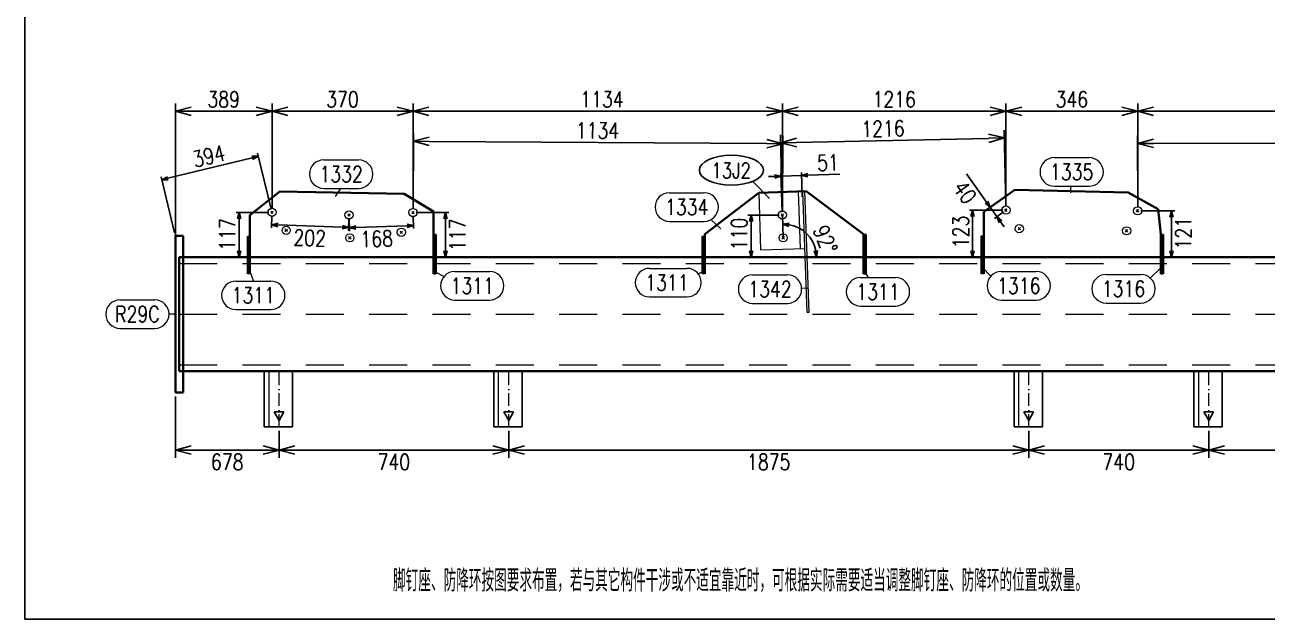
# Model space of a CAD drawing. Extents: x 154981 to 165753, y -86801 to -82885.
# Drawn here: x 157024.1 to 157220.3, y -83536.7 to -83442.9 of the extents above; entities that cross this region are included whole.
import ezdxf
from ezdxf.enums import TextEntityAlignment as Align

# ---------------------------------------------------------------- set-up
doc = ezdxf.new("R2010")
doc.units = 0
doc.header["$MEASUREMENT"] = 0
for name, pattern in [('虚线', [2.75, 2, -0.75]), ('长一点画线', [16.5, 10, -3, 0.5, -3]), ('长虚线', [10, 6, -4])]:
    doc.linetypes.add(name, pattern=pattern)
doc.layers.get('0').update_dxf_attribs({"linetype": 'CONTINUOUS', "lineweight": 25})
doc.layers.get('Defpoints').update_dxf_attribs({"linetype": 'CONTINUOUS'})
doc.layers.add('4', color=7, linetype='CONTINUOUS', lineweight=25)
doc.layers.add('5', color=7, linetype='CONTINUOUS', lineweight=25)
doc.styles.add('DimFont', font='simplex.shx', dxfattribs={"width": 0.8, "bigfont": 'gbhzfs.shx'})
doc.styles.get("Standard").update_dxf_attribs({"font": 'simplex.shx', "width": 0.7, "height": 3, "bigfont": 'gbhzfs.shx'})
doc.dimstyles.new('DHDxfDimStyleOpen30', dxfattribs={"dimtxt": 2.5, "dimasz": 2.5, "dimexe": 1.25, "dimexo": 0.625, "dimtad": 2, "dimtxsty": 'DimFont', "dimblk": 'OPEN30', "dimblk1": 'OPEN30', "dimblk2": 'OPEN30', "dimcen": 2.5, "dimadec": 0, "dimazin": 0, "dimtfac": 1, "dimtmove": 0, "dimatfit": 3, "dimfxl": 0, "dimarcsym": 0})

# ---------------------------------------------------------------- blocks, each defined once
blk = doc.blocks.new('_OPEN30')
at = {"color": 0, "linetype": 'ByBlock', "lineweight": -2}
for p, q in [((-1, 0.268), (0, 0)), ((0, 0), (-1, -0.268)), ((0, 0), (-1, 0))]:
    blk.add_line(p, q, dxfattribs=at)
blk = doc.blocks.new('*D595')
at = {"layer": '5', "color": 3, "linetype": 'Continuous', "lineweight": -2}
for p, q in [((157176, -83470.89), (157172.81, -83466.42)), ((157177.61, -83470.97), (157176.18, -83471.99)), ((157177.63, -83473.17), (157176.58, -83471.7)), ((157178.66, -83472.44), (157177.23, -83473.46)), ((157178.21, -83473.99), (157178.8, -83474.8))]:
    blk.add_line(p, q, dxfattribs=at)
at = {"layer": 'Defpoints', "color": 0, "linetype": 'Continuous'}
for p in [(157178.02, -83470.68), (157176.58, -83471.7), (157179.07, -83472.15)]:
    blk.add_point(p, dxfattribs=at)
at = {"layer": '5', "color": 3, "linetype": 'Continuous', "lineweight": -2}
for p, rotation in [((157176.58, -83471.7), 305.5339522966797), ((157177.63, -83473.17), 125.5339522966797)]:
    blk.add_blockref('_OPEN30', p, dxfattribs=dict(at, rotation=rotation))
at = {"layer": '5', "color": 6, "linetype": 'Continuous', "lineweight": 18, "insert": (157172.59, -83469.34), "char_height": 2.5, "attachment_point": 5, "rotation": 305.534, "style": 'DimFont'}
blk.add_mtext('40', dxfattribs=at)
blk = doc.blocks.new('*D592')
at = {"layer": '5', "color": 3, "linetype": 'Continuous', "lineweight": -2}
for p, q in [((157211.09, -83506.97), (157211.09, -83511.25)), ((157273.59, -83506.97), (157273.59, -83511.25)), ((157213.59, -83510), (157271.09, -83510))]:
    blk.add_line(p, q, dxfattribs=at)
at = {"layer": 'Defpoints', "color": 0, "linetype": 'Continuous'}
for p in [(157211.09, -83506.34), (157273.59, -83506.34), (157273.59, -83510)]:
    blk.add_point(p, dxfattribs=at)
at = {"layer": '5', "color": 3, "linetype": 'Continuous', "lineweight": -2, "xscale": 2.5, "yscale": 2.5, "zscale": 2.5, "rotation": 180}
blk.add_blockref('_OPEN30', (157211.09, -83510), dxfattribs=at)
at = {"layer": '5', "color": 3, "linetype": 'Continuous', "lineweight": -2, "xscale": 2.5, "yscale": 2.5, "zscale": 2.5}
blk.add_blockref('_OPEN30', (157273.59, -83510), dxfattribs=at)
at = {"layer": '5', "color": 6, "linetype": 'Continuous', "lineweight": 18, "insert": (157242.34, -83511.87), "char_height": 2.5, "attachment_point": 5, "style": 'DimFont'}
blk.add_mtext('1500', dxfattribs=at)
blk = doc.blocks.new('*D591')
at = {"layer": '5', "color": 3, "linetype": 'Continuous', "lineweight": -2}
for p, q in [((157100.53, -83506.97), (157100.53, -83511.25)), ((157182.66, -83506.97), (157182.66, -83511.25)), ((157103.03, -83510), (157180.16, -83510))]:
    blk.add_line(p, q, dxfattribs=at)
at = {"layer": 'Defpoints', "color": 0, "linetype": 'Continuous'}
for p in [(157100.53, -83506.34), (157182.66, -83506.34), (157182.66, -83510)]:
    blk.add_point(p, dxfattribs=at)
at = {"layer": '5', "color": 3, "linetype": 'Continuous', "lineweight": -2, "xscale": 2.5, "yscale": 2.5, "zscale": 2.5, "rotation": 180}
blk.add_blockref('_OPEN30', (157100.53, -83510), dxfattribs=at)
at = {"layer": '5', "color": 3, "linetype": 'Continuous', "lineweight": -2, "xscale": 2.5, "yscale": 2.5, "zscale": 2.5}
blk.add_blockref('_OPEN30', (157182.66, -83510), dxfattribs=at)
at = {"layer": '5', "color": 6, "linetype": 'Continuous', "lineweight": 18, "insert": (157141.6, -83511.87), "char_height": 2.5, "attachment_point": 5, "style": 'DimFont'}
blk.add_mtext('1875', dxfattribs=at)
blk = doc.blocks.new('*D590')
at = {"layer": '5', "color": 3, "linetype": 'Continuous', "lineweight": -2}
for p, q in [((157182.66, -83506.97), (157182.66, -83511.25)), ((157211.09, -83506.97), (157211.09, -83511.25)), ((157185.16, -83510), (157208.59, -83510))]:
    blk.add_line(p, q, dxfattribs=at)
at = {"layer": 'Defpoints', "color": 0, "linetype": 'Continuous'}
for p in [(157182.66, -83506.34), (157211.09, -83506.34), (157211.09, -83510)]:
    blk.add_point(p, dxfattribs=at)
at = {"layer": '5', "color": 3, "linetype": 'Continuous', "lineweight": -2, "xscale": 2.5, "yscale": 2.5, "zscale": 2.5, "rotation": 180}
blk.add_blockref('_OPEN30', (157182.66, -83510), dxfattribs=at)
at = {"layer": '5', "color": 3, "linetype": 'Continuous', "lineweight": -2, "xscale": 2.5, "yscale": 2.5, "zscale": 2.5}
blk.add_blockref('_OPEN30', (157211.09, -83510), dxfattribs=at)
at = {"layer": '5', "color": 6, "linetype": 'Continuous', "lineweight": 18, "insert": (157196.87, -83511.87), "char_height": 2.5, "attachment_point": 5, "style": 'DimFont'}
blk.add_mtext('740', dxfattribs=at)
blk = doc.blocks.new('*D589')
at = {"layer": '5', "color": 3, "linetype": 'Continuous', "lineweight": -2}
for p, q in [((157064.26, -83506.97), (157064.26, -83511.25)), ((157100.53, -83506.97), (157100.53, -83511.25)), ((157066.76, -83510), (157098.03, -83510))]:
    blk.add_line(p, q, dxfattribs=at)
at = {"layer": 'Defpoints', "color": 0, "linetype": 'Continuous'}
for p in [(157064.26, -83506.34), (157100.53, -83506.34), (157100.53, -83510)]:
    blk.add_point(p, dxfattribs=at)
at = {"layer": '5', "color": 3, "linetype": 'Continuous', "lineweight": -2, "xscale": 2.5, "yscale": 2.5, "zscale": 2.5, "rotation": 180}
blk.add_blockref('_OPEN30', (157064.26, -83510), dxfattribs=at)
at = {"layer": '5', "color": 3, "linetype": 'Continuous', "lineweight": -2, "xscale": 2.5, "yscale": 2.5, "zscale": 2.5}
blk.add_blockref('_OPEN30', (157100.53, -83510), dxfattribs=at)
at = {"layer": '5', "color": 6, "linetype": 'Continuous', "lineweight": 18, "insert": (157082.39, -83511.87), "char_height": 2.5, "attachment_point": 5, "style": 'DimFont'}
blk.add_mtext('740', dxfattribs=at)
blk = doc.blocks.new('*D588')
at = {"layer": '5', "color": 3, "linetype": 'Continuous', "lineweight": -2}
for p, q in [((157047.89, -83501.53), (157047.89, -83511.25)), ((157064.26, -83506.97), (157064.26, -83511.25)), ((157050.39, -83510), (157061.76, -83510))]:
    blk.add_line(p, q, dxfattribs=at)
at = {"layer": 'Defpoints', "color": 0, "linetype": 'Continuous'}
for p in [(157047.89, -83500.9), (157064.26, -83506.34), (157064.26, -83510)]:
    blk.add_point(p, dxfattribs=at)
at = {"layer": '5', "color": 3, "linetype": 'Continuous', "lineweight": -2, "xscale": 2.5, "yscale": 2.5, "zscale": 2.5, "rotation": 180}
blk.add_blockref('_OPEN30', (157047.89, -83510), dxfattribs=at)
at = {"layer": '5', "color": 3, "linetype": 'Continuous', "lineweight": -2, "xscale": 2.5, "yscale": 2.5, "zscale": 2.5}
blk.add_blockref('_OPEN30', (157064.26, -83510), dxfattribs=at)
at = {"layer": '5', "color": 6, "linetype": 'Continuous', "lineweight": 18, "insert": (157056.08, -83511.87), "char_height": 2.5, "attachment_point": 5, "style": 'DimFont'}
blk.add_mtext('678', dxfattribs=at)
blk = doc.blocks.new('板孔21.5')
at = {"layer": '5', "color": 7, "linetype": 'Continuous', "lineweight": 13}
for p, q in [((-0.3, -0.3), (0.3, 0.3)), ((0.3, -0.3), (-0.3, 0.3))]:
    blk.add_line(p, q, dxfattribs=at)
blk.add_circle((0, 0), 1, dxfattribs=at)
blk = doc.blocks.new('*D631')
at = {"layer": '5', "color": 3, "linetype": 'Continuous', "lineweight": -2}
for p, q in [((157060.03, -83463.9), (157046.71, -83467.13)), ((157063.03, -83472.02), (157060.88, -83463.17)), ((157047.77, -83475.73), (157045.62, -83466.88))]:
    blk.add_line(p, q, dxfattribs=at)
at = {"layer": 'Defpoints', "color": 0, "linetype": 'Continuous'}
for p in [(157045.74, -83467.37), (157063.15, -83472.51), (157047.89, -83476.22)]:
    blk.add_point(p, dxfattribs=at)
at = {"layer": '5', "color": 3, "linetype": 'Continuous', "lineweight": -2}
for p, rotation in [((157061, -83463.66), 13.66269196808648), ((157045.74, -83467.37), 193.6626919680865)]:
    blk.add_blockref('_OPEN30', p, dxfattribs=dict(at, rotation=rotation))
at = {"layer": '5', "color": 6, "linetype": 'Continuous', "lineweight": 18, "insert": (157053.17, -83463.63), "char_height": 2.5, "attachment_point": 5, "rotation": 13.6627, "line_spacing_factor": 0.6, "style": 'DimFont'}
blk.add_mtext('394', dxfattribs=at)
blk = doc.blocks.new('*D629')
at = {"layer": '5', "color": 3, "linetype": 'Continuous', "lineweight": -2}
for p, q in [((157062.65, -83472.51), (157057.47, -83472.51)), ((157057.97, -83478.56), (157057.97, -83473.51)), ((157062.65, -83479.56), (157057.47, -83479.56))]:
    blk.add_line(p, q, dxfattribs=at)
at = {"layer": 'Defpoints', "color": 0, "linetype": 'Continuous'}
for p in [(157057.97, -83472.51), (157063.15, -83472.51), (157063.15, -83479.56)]:
    blk.add_point(p, dxfattribs=at)
at = {"layer": '5', "color": 3, "linetype": 'Continuous', "lineweight": -2}
for p, rotation in [((157057.97, -83472.51), 90), ((157057.97, -83479.56), 270)]:
    blk.add_blockref('_OPEN30', p, dxfattribs=dict(at, rotation=rotation))
at = {"layer": '5', "color": 6, "linetype": 'Continuous', "lineweight": 18, "insert": (157056.1, -83475.99), "char_height": 2.5, "attachment_point": 5, "rotation": 90, "line_spacing_factor": 0.6, "style": 'DimFont'}
blk.add_mtext('117', dxfattribs=at)
blk = doc.blocks.new('*D628')
at = {"layer": '5', "color": 3, "linetype": 'Continuous', "lineweight": -2}
for p, q in [((157085.92, -83472.54), (157091.07, -83472.54)), ((157090.57, -83478.56), (157090.57, -83473.54)), ((157085.92, -83479.56), (157091.07, -83479.56))]:
    blk.add_line(p, q, dxfattribs=at)
at = {"layer": 'Defpoints', "color": 0, "linetype": 'Continuous'}
for p in [(157085.42, -83472.54), (157090.57, -83472.54), (157085.42, -83479.56)]:
    blk.add_point(p, dxfattribs=at)
at = {"layer": '5', "color": 3, "linetype": 'Continuous', "lineweight": -2}
for p, rotation in [((157090.57, -83472.54), 90), ((157090.57, -83479.56), 270)]:
    blk.add_blockref('_OPEN30', p, dxfattribs=dict(at, rotation=rotation))
at = {"layer": '5', "color": 6, "linetype": 'Continuous', "lineweight": 18, "insert": (157092.44, -83476.06), "char_height": 2.5, "attachment_point": 5, "rotation": 90, "line_spacing_factor": 0.6, "style": 'DimFont'}
blk.add_mtext('117', dxfattribs=at)
blk = doc.blocks.new('*D627')
at = {"layer": '5', "color": 3, "linetype": 'Continuous', "lineweight": -2}
for p, q in [((157143.25, -83472.92), (157138.31, -83472.92)), ((157138.81, -83478.56), (157138.81, -83473.92)), ((157143.25, -83479.56), (157138.31, -83479.56))]:
    blk.add_line(p, q, dxfattribs=at)
at = {"layer": 'Defpoints', "color": 0, "linetype": 'Continuous'}
for p in [(157138.81, -83472.92), (157143.75, -83472.92), (157143.75, -83479.56)]:
    blk.add_point(p, dxfattribs=at)
at = {"layer": '5', "color": 3, "linetype": 'Continuous', "lineweight": -2}
for p, rotation in [((157138.81, -83472.92), 90), ((157138.81, -83479.56), 270)]:
    blk.add_blockref('_OPEN30', p, dxfattribs=dict(at, rotation=rotation))
at = {"layer": '5', "color": 6, "linetype": 'Continuous', "lineweight": 18, "insert": (157136.94, -83475.92), "char_height": 2.5, "attachment_point": 5, "rotation": 90, "line_spacing_factor": 0.6, "style": 'DimFont'}
blk.add_mtext('110', dxfattribs=at)
blk = doc.blocks.new('*D626')
at = {"layer": '5', "color": 3, "linetype": 'Continuous', "lineweight": -2}
for p, q in [((157178.57, -83472.15), (157173.3, -83472.15)), ((157173.8, -83478.56), (157173.8, -83473.15)), ((157178.57, -83479.56), (157173.3, -83479.56))]:
    blk.add_line(p, q, dxfattribs=at)
at = {"layer": 'Defpoints', "color": 0, "linetype": 'Continuous'}
for p in [(157173.8, -83472.15), (157179.07, -83472.15), (157179.07, -83479.56)]:
    blk.add_point(p, dxfattribs=at)
at = {"layer": '5', "color": 3, "linetype": 'Continuous', "lineweight": -2}
for p, rotation in [((157173.8, -83472.15), 90), ((157173.8, -83479.56), 270)]:
    blk.add_blockref('_OPEN30', p, dxfattribs=dict(at, rotation=rotation))
at = {"layer": '5', "color": 6, "linetype": 'Continuous', "lineweight": 18, "insert": (157171.93, -83475.6), "char_height": 2.5, "attachment_point": 5, "rotation": 90, "line_spacing_factor": 0.6, "style": 'DimFont'}
blk.add_mtext('123', dxfattribs=at)
blk = doc.blocks.new('*D625')
at = {"layer": '5', "color": 3, "linetype": 'Continuous', "lineweight": -2}
for p, q in [((157200.38, -83472.26), (157205.71, -83472.26)), ((157205.21, -83478.56), (157205.21, -83473.26)), ((157200.38, -83479.56), (157205.71, -83479.56))]:
    blk.add_line(p, q, dxfattribs=at)
at = {"layer": 'Defpoints', "color": 0, "linetype": 'Continuous'}
for p in [(157199.88, -83472.26), (157205.21, -83472.26), (157199.88, -83479.56)]:
    blk.add_point(p, dxfattribs=at)
at = {"layer": '5', "color": 3, "linetype": 'Continuous', "lineweight": -2}
for p, rotation in [((157205.21, -83472.26), 90), ((157205.21, -83479.56), 270)]:
    blk.add_blockref('_OPEN30', p, dxfattribs=dict(at, rotation=rotation))
at = {"layer": '5', "color": 6, "linetype": 'Continuous', "lineweight": 18, "insert": (157207.09, -83475.79), "char_height": 2.5, "attachment_point": 5, "rotation": 90, "line_spacing_factor": 0.6, "style": 'DimFont'}
blk.add_mtext('121', dxfattribs=at)
blk = doc.blocks.new('*D623')
at = {"layer": '5', "color": 3, "linetype": 'Continuous', "lineweight": -2}
for p, q in [((157085.42, -83471.91), (157085.5, -83460.04)), ((157143.75, -83472.29), (157143.83, -83460.42)), ((157087.99, -83461.31), (157141.32, -83461.65))]:
    blk.add_line(p, q, dxfattribs=at)
at = {"layer": 'Defpoints', "color": 0, "linetype": 'Continuous'}
for p in [(157143.82, -83461.67), (157085.42, -83472.54), (157143.75, -83472.92)]:
    blk.add_point(p, dxfattribs=at)
at = {"layer": '5', "color": 3, "linetype": 'Continuous', "lineweight": -2, "xscale": 2.5, "yscale": 2.5, "zscale": 2.5}
for p, rotation in [((157085.49, -83461.29), 179.6278500258599), ((157143.82, -83461.67), 359.6278500258599)]:
    blk.add_blockref('_OPEN30', p, dxfattribs=dict(at, rotation=rotation))
at = {"layer": '5', "color": 6, "linetype": 'Continuous', "lineweight": 18, "insert": (157114.56, -83459.6), "char_height": 2.5, "attachment_point": 5, "rotation": 359.6279, "line_spacing_factor": 0.6, "style": 'DimFont'}
blk.add_mtext('1134', dxfattribs=at)
blk = doc.blocks.new('*D622')
at = {"layer": '5', "color": 3, "linetype": 'Continuous', "lineweight": -2}
for p, q in [((157143.74, -83472.29), (157143.47, -83460.29)), ((157146, -83461.49), (157176.32, -83460.83)), ((157179.05, -83471.52), (157178.79, -83459.52))]:
    blk.add_line(p, q, dxfattribs=at)
at = {"layer": 'Defpoints', "color": 0, "linetype": 'Continuous'}
for p in [(157178.82, -83460.77), (157179.07, -83472.15), (157143.75, -83472.92)]:
    blk.add_point(p, dxfattribs=at)
at = {"layer": '5', "color": 3, "linetype": 'Continuous', "lineweight": -2, "xscale": 2.5, "yscale": 2.5, "zscale": 2.5}
for p, rotation in [((157143.5, -83461.54), 181.2456171344733), ((157178.82, -83460.77), 1.245617134473337)]:
    blk.add_blockref('_OPEN30', p, dxfattribs=dict(at, rotation=rotation))
at = {"layer": '5', "color": 6, "linetype": 'Continuous', "lineweight": 18, "insert": (157159.64, -83459.31), "char_height": 2.5, "attachment_point": 5, "rotation": 1.2456, "line_spacing_factor": 0.6, "style": 'DimFont'}
blk.add_mtext('1216', dxfattribs=at)
blk = doc.blocks.new('*D621')
at = {"layer": '5', "color": 3, "linetype": 'Continuous', "lineweight": -2}
for p, q in [((157199.88, -83471.64), (157199.86, -83460.38)), ((157283.66, -83471.54), (157283.65, -83460.28)), ((157202.37, -83461.63), (157281.15, -83461.54))]:
    blk.add_line(p, q, dxfattribs=at)
at = {"layer": 'Defpoints', "color": 0, "linetype": 'Continuous'}
for p in [(157283.65, -83461.53), (157199.88, -83472.26), (157283.66, -83472.16)]:
    blk.add_point(p, dxfattribs=at)
at = {"layer": '5', "color": 3, "linetype": 'Continuous', "lineweight": -2, "xscale": 2.5, "yscale": 2.5, "zscale": 2.5}
for p, rotation in [((157283.65, -83461.53), 0.06541542887015028), ((157199.87, -83461.63), 180.0654154288701)]:
    blk.add_blockref('_OPEN30', p, dxfattribs=dict(at, rotation=rotation))
at = {"layer": '5', "color": 6, "linetype": 'Continuous', "lineweight": 18, "insert": (157242.82, -83459.71), "char_height": 2.5, "attachment_point": 5, "rotation": 0.0654, "line_spacing_factor": 0.6, "style": 'DimFont'}
blk.add_mtext('2275', dxfattribs=at)
blk = doc.blocks.new('*D620')
at = {"layer": '5', "color": 3, "linetype": 'Continuous', "lineweight": -2}
for p, q in [((157047.89, -83487.93), (157047.89, -83455.31)), ((157050.39, -83456.56), (157060.65, -83456.56)), ((157063.15, -83471.88), (157063.15, -83455.31))]:
    blk.add_line(p, q, dxfattribs=at)
at = {"layer": 'Defpoints', "color": 0, "linetype": 'Continuous'}
for p in [(157063.15, -83456.56), (157063.15, -83472.51), (157047.89, -83488.56)]:
    blk.add_point(p, dxfattribs=at)
at = {"layer": '5', "color": 3, "linetype": 'Continuous', "lineweight": -2, "xscale": 2.5, "yscale": 2.5, "zscale": 2.5, "rotation": 180}
blk.add_blockref('_OPEN30', (157047.89, -83456.56), dxfattribs=at)
at = {"layer": '5', "color": 3, "linetype": 'Continuous', "lineweight": -2, "xscale": 2.5, "yscale": 2.5, "zscale": 2.5}
blk.add_blockref('_OPEN30', (157063.15, -83456.56), dxfattribs=at)
at = {"layer": '5', "color": 6, "linetype": 'Continuous', "lineweight": 18, "insert": (157055.52, -83454.68), "char_height": 2.5, "attachment_point": 5, "line_spacing_factor": 0.6, "style": 'DimFont'}
blk.add_mtext('389', dxfattribs=at)
blk = doc.blocks.new('*D619')
at = {"layer": '5', "color": 3, "linetype": 'Continuous', "lineweight": -2}
for p, q in [((157063.15, -83471.88), (157063.15, -83455.31)), ((157065.65, -83456.56), (157082.92, -83456.56)), ((157085.42, -83471.91), (157085.42, -83455.31))]:
    blk.add_line(p, q, dxfattribs=at)
at = {"layer": 'Defpoints', "color": 0, "linetype": 'Continuous'}
for p in [(157085.42, -83456.56), (157063.15, -83472.51), (157085.42, -83472.54)]:
    blk.add_point(p, dxfattribs=at)
at = {"layer": '5', "color": 3, "linetype": 'Continuous', "lineweight": -2, "xscale": 2.5, "yscale": 2.5, "zscale": 2.5, "rotation": 180}
blk.add_blockref('_OPEN30', (157063.15, -83456.56), dxfattribs=at)
at = {"layer": '5', "color": 3, "linetype": 'Continuous', "lineweight": -2, "xscale": 2.5, "yscale": 2.5, "zscale": 2.5}
blk.add_blockref('_OPEN30', (157085.42, -83456.56), dxfattribs=at)
at = {"layer": '5', "color": 6, "linetype": 'Continuous', "lineweight": 18, "insert": (157074.28, -83454.68), "char_height": 2.5, "attachment_point": 5, "line_spacing_factor": 0.6, "style": 'DimFont'}
blk.add_mtext('370', dxfattribs=at)
blk = doc.blocks.new('*D618')
at = {"layer": '5', "color": 3, "linetype": 'Continuous', "lineweight": -2}
for p, q in [((157085.42, -83471.91), (157085.42, -83455.31)), ((157087.92, -83456.56), (157141.25, -83456.56)), ((157143.75, -83472.29), (157143.75, -83455.31))]:
    blk.add_line(p, q, dxfattribs=at)
at = {"layer": 'Defpoints', "color": 0, "linetype": 'Continuous'}
for p in [(157143.75, -83456.56), (157085.42, -83472.54), (157143.75, -83472.92)]:
    blk.add_point(p, dxfattribs=at)
at = {"layer": '5', "color": 3, "linetype": 'Continuous', "lineweight": -2, "xscale": 2.5, "yscale": 2.5, "zscale": 2.5, "rotation": 180}
blk.add_blockref('_OPEN30', (157085.42, -83456.56), dxfattribs=at)
at = {"layer": '5', "color": 3, "linetype": 'Continuous', "lineweight": -2, "xscale": 2.5, "yscale": 2.5, "zscale": 2.5}
blk.add_blockref('_OPEN30', (157143.75, -83456.56), dxfattribs=at)
at = {"layer": '5', "color": 6, "linetype": 'Continuous', "lineweight": 18, "insert": (157115.27, -83454.68), "char_height": 2.5, "attachment_point": 5, "line_spacing_factor": 0.6, "style": 'DimFont'}
blk.add_mtext('1134', dxfattribs=at)
blk = doc.blocks.new('*D617')
at = {"layer": '5', "color": 3, "linetype": 'Continuous', "lineweight": -2}
for p, q in [((157143.75, -83472.29), (157143.75, -83455.31)), ((157146.25, -83456.56), (157176.57, -83456.56)), ((157179.07, -83471.52), (157179.07, -83455.31))]:
    blk.add_line(p, q, dxfattribs=at)
at = {"layer": 'Defpoints', "color": 0, "linetype": 'Continuous'}
for p in [(157179.07, -83456.56), (157179.07, -83472.15), (157143.75, -83472.92)]:
    blk.add_point(p, dxfattribs=at)
at = {"layer": '5', "color": 3, "linetype": 'Continuous', "lineweight": -2, "xscale": 2.5, "yscale": 2.5, "zscale": 2.5, "rotation": 180}
blk.add_blockref('_OPEN30', (157143.75, -83456.56), dxfattribs=at)
at = {"layer": '5', "color": 3, "linetype": 'Continuous', "lineweight": -2, "xscale": 2.5, "yscale": 2.5, "zscale": 2.5}
blk.add_blockref('_OPEN30', (157179.07, -83456.56), dxfattribs=at)
at = {"layer": '5', "color": 6, "linetype": 'Continuous', "lineweight": 18, "insert": (157161.41, -83454.68), "char_height": 2.5, "attachment_point": 5, "line_spacing_factor": 0.6, "style": 'DimFont'}
blk.add_mtext('1216', dxfattribs=at)
blk = doc.blocks.new('*D616')
at = {"layer": '5', "color": 3, "linetype": 'Continuous', "lineweight": -2}
for p, q in [((157179.07, -83471.52), (157179.07, -83455.31)), ((157181.57, -83456.56), (157197.38, -83456.56)), ((157199.88, -83471.64), (157199.88, -83455.31))]:
    blk.add_line(p, q, dxfattribs=at)
at = {"layer": 'Defpoints', "color": 0, "linetype": 'Continuous'}
for p in [(157199.88, -83456.56), (157179.07, -83472.15), (157199.88, -83472.26)]:
    blk.add_point(p, dxfattribs=at)
at = {"layer": '5', "color": 3, "linetype": 'Continuous', "lineweight": -2, "xscale": 2.5, "yscale": 2.5, "zscale": 2.5, "rotation": 180}
blk.add_blockref('_OPEN30', (157179.07, -83456.56), dxfattribs=at)
at = {"layer": '5', "color": 3, "linetype": 'Continuous', "lineweight": -2, "xscale": 2.5, "yscale": 2.5, "zscale": 2.5}
blk.add_blockref('_OPEN30', (157199.88, -83456.56), dxfattribs=at)
at = {"layer": '5', "color": 6, "linetype": 'Continuous', "lineweight": 18, "insert": (157189.47, -83454.68), "char_height": 2.5, "attachment_point": 5, "line_spacing_factor": 0.6, "style": 'DimFont'}
blk.add_mtext('346', dxfattribs=at)
blk = doc.blocks.new('*D615')
at = {"layer": '5', "color": 3, "linetype": 'Continuous', "lineweight": -2}
for p, q in [((157199.88, -83471.64), (157199.88, -83455.31)), ((157202.38, -83456.56), (157281.16, -83456.56)), ((157283.66, -83471.54), (157283.66, -83455.31))]:
    blk.add_line(p, q, dxfattribs=at)
at = {"layer": 'Defpoints', "color": 0, "linetype": 'Continuous'}
for p in [(157283.66, -83456.56), (157199.88, -83472.26), (157283.66, -83472.16)]:
    blk.add_point(p, dxfattribs=at)
at = {"layer": '5', "color": 3, "linetype": 'Continuous', "lineweight": -2, "xscale": 2.5, "yscale": 2.5, "zscale": 2.5, "rotation": 180}
blk.add_blockref('_OPEN30', (157199.88, -83456.56), dxfattribs=at)
at = {"layer": '5', "color": 3, "linetype": 'Continuous', "lineweight": -2, "xscale": 2.5, "yscale": 2.5, "zscale": 2.5}
blk.add_blockref('_OPEN30', (157283.66, -83456.56), dxfattribs=at)
at = {"layer": '5', "color": 6, "linetype": 'Continuous', "lineweight": 18, "insert": (157242.14, -83454.68), "char_height": 2.5, "attachment_point": 5, "line_spacing_factor": 0.6, "style": 'DimFont'}
blk.add_mtext('2275', dxfattribs=at)
blk = doc.blocks.new('*D614')
at = {"layer": '5', "color": 3, "linetype": 'Continuous', "lineweight": -2}
for p, q in [((157143.73, -83472.42), (157143.52, -83466.3)), ((157143.54, -83466.8), (157146.78, -83466.69)), ((157146.89, -83470.04), (157146.76, -83466.19)), ((157147.78, -83466.66), (157152.84, -83466.48)), ((157142.54, -83466.84), (157141.54, -83466.87))]:
    blk.add_line(p, q, dxfattribs=at)
at = {"layer": 'Defpoints', "color": 0, "linetype": 'Continuous'}
for p in [(157146.78, -83466.69), (157146.91, -83470.54), (157143.75, -83472.92)]:
    blk.add_point(p, dxfattribs=at)
at = {"layer": '5', "color": 3, "linetype": 'Continuous', "lineweight": -2}
for p, rotation in [((157143.54, -83466.8), 1.963649655936077), ((157146.78, -83466.69), 181.9636496559361)]:
    blk.add_blockref('_OPEN30', p, dxfattribs=dict(at, rotation=rotation))
at = {"layer": '5', "color": 6, "linetype": 'Continuous', "lineweight": 18, "insert": (157150.96, -83464.67), "char_height": 2.5, "attachment_point": 5, "rotation": 1.9636, "line_spacing_factor": 0.6, "style": 'DimFont'}
blk.add_mtext('51', dxfattribs=at)
blk = doc.blocks.new('*D858')
at = {"layer": '5', "color": 3, "linetype": 'Continuous', "lineweight": -2}
blk.add_arc((157143.98, -83479.56), 5.18, 11.087, 80.8771, dxfattribs=at)
at = {"layer": 'Defpoints', "color": 0, "linetype": 'Continuous'}
for p in [(157143.75, -83472.92), (157143.87, -83476.53), (157146.46, -83475.02), (157048.49, -83479.56), (157293.42, -83479.56)]:
    blk.add_point(p, dxfattribs=at)
at = {"layer": '5', "color": 3, "linetype": 'Continuous', "lineweight": -2}
for p, rotation in [((157143.8, -83474.39), 176.4206209813917), ((157149.15, -83479.56), 275.5434850626055)]:
    blk.add_blockref('_OPEN30', p, dxfattribs=dict(at, rotation=rotation))
at = {"layer": '5', "color": 6, "linetype": 'Continuous', "lineweight": 18, "insert": (157150.53, -83476.79), "char_height": 2.5, "attachment_point": 5, "rotation": 292.9335, "style": 'DimFont'}
blk.add_mtext('92°', dxfattribs=at)
blk = doc.blocks.new('*D862')
at = {"layer": '5', "color": 3, "linetype": 'Continuous', "lineweight": -2}
for p, q in [((157075.33, -83473.42), (157075.41, -83475.45)), ((157084.5, -83474.61), (157076.39, -83474.91)), ((157085.44, -83473.04), (157085.51, -83475.07))]:
    blk.add_line(p, q, dxfattribs=at)
at = {"layer": 'Defpoints', "color": 0, "linetype": 'Continuous'}
for p in [(157085.42, -83472.54), (157075.32, -83472.92), (157075.39, -83474.95)]:
    blk.add_point(p, dxfattribs=at)
at = {"layer": '5', "color": 3, "linetype": 'Continuous', "lineweight": -2}
for p, rotation in [((157085.5, -83474.57), 2.147627839776565), ((157075.39, -83474.95), 182.1476278397766)]:
    blk.add_blockref('_OPEN30', p, dxfattribs=dict(at, rotation=rotation))
at = {"layer": '5', "color": 6, "linetype": 'Continuous', "lineweight": 18, "insert": (157079.68, -83476.67), "char_height": 2.5, "attachment_point": 5, "rotation": 2.1476, "style": 'DimFont'}
blk.add_mtext('168', dxfattribs=at)
blk = doc.blocks.new('*D863')
at = {"layer": '5', "color": 3, "linetype": 'Continuous', "lineweight": -2}
for p, q in [((157063.13, -83473.01), (157063.07, -83474.96)), ((157074.25, -83474.83), (157064.08, -83474.49)), ((157075.3, -83473.42), (157075.23, -83475.37))]:
    blk.add_line(p, q, dxfattribs=at)
at = {"layer": 'Defpoints', "color": 0, "linetype": 'Continuous'}
for p in [(157063.15, -83472.51), (157063.09, -83474.46), (157075.32, -83472.92)]:
    blk.add_point(p, dxfattribs=at)
at = {"layer": '5', "color": 3, "linetype": 'Continuous', "lineweight": -2}
for p, rotation in [((157063.09, -83474.46), 178.0823519804628), ((157075.25, -83474.87), 358.0823519804628)]:
    blk.add_blockref('_OPEN30', p, dxfattribs=dict(at, rotation=rotation))
at = {"layer": '5', "color": 6, "linetype": 'Continuous', "lineweight": 18, "insert": (157069.11, -83476.54), "char_height": 2.5, "attachment_point": 5, "rotation": 358.0824, "style": 'DimFont'}
blk.add_mtext('202', dxfattribs=at)
blk = doc.blocks.new('CTDHK')
at = {"color": 0, "linetype": 'Continuous'}
for p, q in [((0, 0), (0, 210)), ((297, 0), (0, 0))]:
    blk.add_line(p, q, dxfattribs=at)

msp = doc.modelspace()

# ---------------------------------------------------------------- linework, layer by layer
at = {"color": 3, "linetype": 'Continuous'}
for p, q in [((157139.07926, -83467.61885), (157141.73686, -83470.33481)), ((157143.87301, -83476.52661), (157143.74921, -83472.9167)), ((157061.93547, -83506.34481), (157061.93547, -83497.55967)), ((157066.40505, -83506.34481), (157066.40505, -83497.55967)), ((157098.20481, -83506.34481), (157098.20481, -83497.55967)), ((157102.67438, -83506.34481), (157102.67438, -83497.55967)), ((157180.33993, -83506.34481), (157180.33993, -83497.55967)), ((157184.80951, -83506.34481), (157184.80951, -83497.55967)), ((157208.76175, -83506.34481), (157208.76175, -83497.55967)), ((157213.23133, -83506.34481), (157213.23133, -83497.55967)), ((157063.50449, -83503.9444), (157065.01407, -83503.9444)), ((157064.25928, -83505.35993), (157063.50449, -83503.9444)), ((157064.25928, -83505.35993), (157065.01407, -83503.9444)), ((157100.52862, -83505.35993), (157099.77383, -83503.9444)), ((157099.77383, -83503.9444), (157101.28341, -83503.9444)), ((157100.52862, -83505.35993), (157101.28341, -83503.9444)), ((157181.90896, -83503.9444), (157183.41854, -83503.9444)), ((157182.66375, -83505.35993), (157181.90896, -83503.9444)), ((157182.66375, -83505.35993), (157183.41854, -83503.9444)), ((157211.08557, -83505.35993), (157210.33078, -83503.9444)), ((157210.33078, -83503.9444), (157211.84036, -83503.9444)), ((157211.08557, -83505.35993), (157211.84036, -83503.9444)), ((157061.93547, -83506.34481), (157066.40505, -83506.34481)), ((157098.20481, -83506.34481), (157102.67438, -83506.34481)), ((157180.33993, -83506.34481), (157184.80951, -83506.34481)), ((157208.76175, -83506.34481), (157213.23133, -83506.34481))]:
    msp.add_line(p, q, dxfattribs=at)
msp.add_ellipse((157135.70487, -83465.85359), major_axis=(-5.06423, 0), ratio=0.465595314, dxfattribs=at)
at = {"layer": '4', "color": 1, "linetype": 'Continuous', "lineweight": 18}
msp.add_lwpolyline([(157024.11666, -83326.66733), (157024.11666, -83536.66733), (157321.11666, -83536.66733), (157321.11666, -83326.66733)], close=True, dxfattribs=at)
at = {"layer": '5', "color": 3, "linetype": 'Continuous', "lineweight": 18}
for p, q in [((157071.32096, -83464.22655), (157076.82096, -83464.22655)), ((157186.69433, -83463.87266), (157192.19433, -83463.87266)), ((157071.32096, -83468.72655), (157076.82096, -83468.72655)), ((157073.17689, -83470.00131), (157074.02818, -83468.72655)), ((157186.69433, -83468.37266), (157192.19433, -83468.37266)), ((157189.26852, -83468.33044), (157189.27587, -83469.4393)), ((157125.90163, -83469.41868), (157131.40163, -83469.41868)), ((157125.90163, -83473.91868), (157131.40163, -83473.91868)), ((157134.01686, -83475.12623), (157132.5141, -83473.6689)), ((157059.476, -83481.40923), (157060.20601, -83483.36485)), ((157088.89646, -83481.90029), (157090.32556, -83482.61593)), ((157092.02714, -83481.83595), (157097.52714, -83481.83595)), ((157122.77042, -83481.33412), (157128.6836, -83481.33412)), ((157131.29239, -83481.80637), (157130.4931, -83482.19302)), ((157139.049, -83482.36403), (157144.549, -83482.36403)), ((157156.75888, -83481.96113), (157157.3213, -83482.78196)), ((157175.2565, -83481.11255), (157176.70862, -83482.6335)), ((157178.33729, -83481.83528), (157183.83729, -83481.83528)), ((157194.87766, -83482.30967), (157200.37766, -83482.30967)), ((157203.59032, -83481.20364), (157201.86214, -83482.86886)), ((157057.44784, -83483.33889), (157062.94784, -83483.33889)), ((157147.68456, -83484.52969), (157146.76432, -83484.45146)), ((157156.10305, -83482.78196), (157161.60305, -83482.78196)), ((157039.14172, -83486.30967), (157044.64172, -83486.30967)), ((157092.02714, -83486.33595), (157097.52714, -83486.33595)), ((157122.77042, -83485.83412), (157128.6836, -83485.83412)), ((157178.33729, -83486.33528), (157183.83729, -83486.33528)), ((157057.44784, -83487.83889), (157062.94784, -83487.83889)), ((157139.049, -83486.86403), (157144.549, -83486.86403)), ((157156.10305, -83487.28196), (157161.60305, -83487.28196)), ((157194.87766, -83486.80967), (157200.37766, -83486.80967)), ((157048.09038, -83488.55967), (157046.89172, -83488.55967)), ((157039.14172, -83490.80967), (157044.64172, -83490.80967))]:
    msp.add_line(p, q, dxfattribs=at)
at = {"layer": '5', "color": 7, "linetype": 'Continuous', "lineweight": 35}
for p, q in [((157059.66937, -83472.96109), (157064.39004, -83469.22526)), ((157064.39004, -83469.22526), (157084.01876, -83469.59844)), ((157084.01876, -83469.59844), (157088.67075, -83472.37586)), ((157131.5255, -83475.94763), (157140.01549, -83469.43058)), ((157140.01549, -83469.43058), (157147.53616, -83469.17267)), ((157147.53616, -83469.17267), (157156.57528, -83475.94763)), ((157180.46674, -83468.92969), (157198.39083, -83469.36373)), ((157198.39083, -83469.36373), (157203.12284, -83472.00258)), ((157088.67075, -83472.37586), (157088.67075, -83479.55967)), ((157175.56778, -83479.55967), (157175.56778, -83472.42846)), ((157203.12284, -83472.00258), (157203.53233, -83475.94764)), ((157059.66937, -83479.55967), (157059.66937, -83472.96109)), ((157049.09573, -83476.21853), (157047.89172, -83476.21853)), ((157047.89172, -83476.21853), (157047.89172, -83500.90081)), ((157049.09573, -83500.90081), (157049.09573, -83476.21853)), ((157059.30816, -83482.20037), (157059.30816, -83476.23782)), ((157059.66937, -83476.23782), (157059.66937, -83482.20037)), ((157088.67075, -83475.97911), (157088.67075, -83482.20037)), ((157089.03196, -83482.20037), (157089.03196, -83475.97911)), ((157131.1643, -83482.20037), (157131.1643, -83476.23782)), ((157131.5255, -83479.55967), (157131.5255, -83475.94763)), ((157131.5255, -83476.23782), (157131.5255, -83482.20037)), ((157156.57528, -83475.94763), (157156.57528, -83479.55967)), ((157156.57528, -83475.97911), (157156.57528, -83482.20037)), ((157156.93648, -83482.20037), (157156.93648, -83475.97911)), ((157175.20658, -83482.20196), (157175.20658, -83476.22969)), ((157175.56778, -83476.22969), (157175.56778, -83482.20196)), ((157203.53233, -83475.94764), (157203.53233, -83479.55967)), ((157203.53233, -83475.98343), (157203.53233, -83482.20196)), ((157203.89354, -83482.20196), (157203.89354, -83475.98343)), ((157048.49372, -83479.55967), (157048.49372, -83497.55967)), ((157293.4208, -83479.55967), (157048.49372, -83479.55967)), ((157156.57528, -83479.55967), (157131.5255, -83479.55967)), ((157203.53233, -83479.55967), (157175.56778, -83479.55967)), ((157048.49372, -83497.55967), (157294.29429, -83497.55967)), ((157047.89172, -83500.90081), (157049.09573, -83500.90081))]:
    msp.add_line(p, q, dxfattribs=at)
at = {"layer": '5', "color": 2, "linetype": 'Continuous', "lineweight": 18}
for p, q in [((157140.01549, -83469.43058), (157140.32375, -83478.41941)), ((157146.27249, -83469.216), (157146.58075, -83478.20484)), ((157146.95336, -83469.19288), (157147.60662, -83488.25577)), ((157147.96761, -83488.2434), (157147.31435, -83469.18051)), ((157140.32375, -83478.41941), (157147.26139, -83478.18167)), ((157062.67722, -83506.34481), (157062.67722, -83497.55967)), ((157098.94655, -83506.34481), (157098.94655, -83497.55967)), ((157181.08168, -83506.34481), (157181.08168, -83497.55967)), ((157209.5035, -83506.34481), (157209.5035, -83497.55967))]:
    msp.add_line(p, q, dxfattribs=at)
at = {"layer": '5', "color": 7, "linetype": '虚线', "lineweight": 18}
for p, q in [((157147.31435, -83469.18051), (157146.95336, -83469.19288)), ((157059.30816, -83476.23782), (157059.66937, -83476.23782)), ((157089.03196, -83475.97911), (157088.67075, -83475.97911)), ((157131.1643, -83476.23782), (157131.5255, -83476.23782)), ((157156.93648, -83475.97911), (157156.57528, -83475.97911)), ((157175.20658, -83476.22969), (157175.56778, -83476.22969)), ((157203.89354, -83475.98343), (157203.53233, -83475.98343)), ((157059.66937, -83482.20037), (157059.30816, -83482.20037)), ((157088.67075, -83482.20037), (157089.03196, -83482.20037)), ((157131.5255, -83482.20037), (157131.1643, -83482.20037)), ((157156.57528, -83482.20037), (157156.93648, -83482.20037)), ((157175.56778, -83482.20196), (157175.20658, -83482.20196)), ((157203.53233, -83482.20196), (157203.89354, -83482.20196)), ((157147.60662, -83488.25577), (157147.96761, -83488.2434))]:
    msp.add_line(p, q, dxfattribs=at)
at = {"layer": '5', "color": 4, "linetype": 'Continuous', "lineweight": 35}
msp.add_line((157175.56778, -83472.42846), (157180.46674, -83468.92969), dxfattribs=at)
at = {"layer": '5', "color": 7, "linetype": '长虚线', "lineweight": 18}
for p, q in [((157048.49372, -83480.55967), (157293.4208, -83480.55967)), ((157048.49372, -83496.55967), (157294.29429, -83496.55967))]:
    msp.add_line(p, q, dxfattribs=at)
at = {"layer": '5', "color": 56, "linetype": '长虚线', "lineweight": 18}
msp.add_line((157048.49372, -83488.55967), (157294.29429, -83488.55967), dxfattribs=at)
at = {"layer": '5', "color": 240, "linetype": '长一点画线', "lineweight": 18, "ltscale": 0.2}
for p, q in [((157064.25928, -83506.34481), (157064.25928, -83497.55967)), ((157100.52862, -83506.34481), (157100.52862, -83497.55967)), ((157182.66375, -83506.34481), (157182.66375, -83497.55967)), ((157211.08557, -83506.34481), (157211.08557, -83497.55967))]:
    msp.add_line(p, q, dxfattribs=at)
at = {"layer": '5', "color": 3, "linetype": 'Continuous', "lineweight": 18}
for centre, start, end in [((157071.32096, -83466.47655), 90, 270), ((157076.82096, -83466.47655), 270, 90), ((157186.69433, -83466.12266), 90, 270), ((157192.19433, -83466.12266), 270, 90), ((157125.90163, -83471.66868), 90, 270), ((157131.40163, -83471.66868), 270, 90), ((157092.02714, -83484.08595), 90, 270), ((157097.52714, -83484.08595), 270, 90), ((157122.77042, -83483.58412), 90, 270), ((157128.6836, -83483.58412), 270, 90), ((157139.049, -83484.61403), 90, 270), ((157144.549, -83484.61403), 270, 90), ((157178.33729, -83484.08528), 90, 270), ((157183.83729, -83484.08528), 270, 90), ((157194.87766, -83484.55967), 90, 270), ((157200.37766, -83484.55967), 270, 90), ((157057.44784, -83485.58889), 90, 270), ((157062.94784, -83485.58889), 270, 90), ((157156.10305, -83485.03196), 90, 270), ((157161.60305, -83485.03196), 270, 90), ((157039.14172, -83488.55967), 90, 270), ((157044.64172, -83488.55967), 270, 90)]:
    msp.add_arc(centre, 2.25, start, end, dxfattribs=at)

# ---------------------------------------------------------------- block references
at = {"color": 2, "linetype": 'Continuous'}
msp.add_blockref('CTDHK', (157024.11666, -83536.66733), dxfattribs=at)
at = {"layer": '5', "color": 7, "linetype": 'Continuous', "lineweight": 35, "xscale": 0.6499999999941792, "yscale": 0.6499999999941792, "zscale": 0.65}
for p in [(157063.15046, -83472.50938), (157075.31583, -83472.9167), (157085.41895, -83472.53782), (157143.74921, -83472.9167), (157179.06689, -83472.14877), (157199.87722, -83472.26049), (157181.16616, -83475.08814), (157065.39195, -83475.34178), (157075.43962, -83476.52661), (157083.56732, -83475.63917), (157143.87301, -83476.52661), (157198.11799, -83475.41516)]:
    msp.add_blockref('板孔21.5', p, dxfattribs=at)

# ---------------------------------------------------------------- texts
at = {"layer": '5', "color": 2, "linetype": 'Continuous', "lineweight": 18, "width": 0.8}
msp.add_text('13J2', height=2.4, dxfattribs=at).set_placement((157135.66549, -83465.90961), align=Align.MIDDLE_CENTER)
at = {"layer": '5', "color": 6, "linetype": 'Continuous', "lineweight": 18, "width": 0.8}
for s, p in [('1332', (157074.07096, -83466.47655)), ('1335', (157189.44433, -83466.12266)), ('1334', (157128.65163, -83471.66868)), ('1311', (157125.52042, -83483.58412)), ('1311', (157060.19784, -83485.58889)), ('1311', (157094.77714, -83484.08595)), ('1342', (157141.799, -83484.61403)), ('1311', (157158.85305, -83485.03196)), ('1316', (157181.08729, -83484.08528)), ('1316', (157197.62766, -83484.55967)), ('R29C', (157041.89172, -83488.55967))]:
    msp.add_text(s, height=2.5, dxfattribs=at).set_placement(p, align=Align.MIDDLE_CENTER)
at = {"layer": '5', "color": 2, "linetype": 'Continuous', "lineweight": 18, "width": 0.8}
msp.add_text('脚钉座、防降环按图要求布置，若与其它构件干涉或不适宜靠近时，可根据实际需要适当调整脚钉座、防降环的位置或数量。', height=3.464208, dxfattribs=at).set_placement((157137.13801, -83528.85026), align=Align.TOP_CENTER)

# ---------------------------------------------------------------- dimensions: what is measured, and where the dimension line sits
at = {"layer": '5', "color": 3, "linetype": 'Continuous', "lineweight": 18}
for base, p1, p2, text, picture, middle in [((157063.15046, -83456.55967), (157047.89172, -83488.55967), (157063.15046, -83472.50938), '389', '*D620', (157055.52109, -83456.55967)), ((157085.41895, -83456.55967), (157063.15046, -83472.50938), (157085.41895, -83472.53782), '370', '*D619', (157074.2847, -83456.55967)), ((157143.74921, -83456.55967), (157085.41895, -83472.53782), (157143.74921, -83472.9167), '1134', '*D618', (157115.26587, -83456.55967)), ((157179.06689, -83456.55967), (157143.74921, -83472.9167), (157179.06689, -83472.14877), '1216', '*D617', (157161.40805, -83456.55967)), ((157199.87722, -83456.55967), (157179.06689, -83472.14877), (157199.87722, -83472.26049), '346', '*D616', (157189.47206, -83456.55967)), ((157283.66218, -83456.55967), (157199.87722, -83472.26049), (157283.66218, -83472.16483), '2275', '*D615', (157242.14408, -83456.55967))]:
    dim = msp.add_linear_dim(base=base, p1=p1, p2=p2, text=text, dimstyle='DHDxfDimStyleOpen30', override={"dimtxt": 2.5, "dimclrd": 3, "dimclre": 3, "dimclrt": 6}, dxfattribs=at)
    dim.commit()
    dim.dimension.update_dxf_attribs({"geometry": picture, "text_midpoint": middle, "dimtype": 160})
for base, p1, p2, angle, text, override, picture, middle, dimtype in [((157143.82227, -83461.66816), (157085.41895, -83472.53782), (157143.74921, -83472.9167), 359.62785, '1134', {"dimtxt": 2.5, "dimclrd": 3, "dimclre": 3, "dimclrt": 6}, '*D623', (157114.5434, -83461.47798), 161), ((157178.81953, -83460.77241), (157143.74921, -83472.9167), (157179.06689, -83472.14877), 1.2456171, '1216', {"dimtxt": 2.5, "dimclrd": 3, "dimclre": 3, "dimclrt": 6}, '*D622', (157159.68204, -83461.18853), 161), ((157283.65004, -83461.53485), (157199.87722, -83472.26049), (157283.66218, -83472.16483), 0.0654154, '2275', {"dimtxt": 2.5, "dimclrd": 3, "dimclre": 3, "dimclrt": 6}, '*D621', (157242.8265, -83461.58146), 161), ((157045.74059, -83467.36924), (157063.15046, -83472.50938), (157047.89172, -83476.21853), 193.662692, '394', {"dimasz": 1, "dimexe": 0.5, "dimexo": 0.5, "dimclrd": 3, "dimclre": 3, "dimclrt": 6}, '*D631', (157053.61343, -83465.45548), 161), ((157146.77953, -83466.69088), (157143.74921, -83472.9167), (157146.91145, -83470.53864), 1.9636497, '51', {"dimasz": 1, "dimexe": 0.5, "dimexo": 0.5, "dimclrd": 3, "dimclre": 3, "dimclrt": 6}, '*D614', (157151.02108, -83466.54546), 160), ((157176.58363, -83471.70296), (157179.06689, -83472.14877), (157178.01726, -83470.67908), 125.5339523, '40', {"dimasz": 1, "dimexe": 0.5, "dimexo": 0.5, "dimclrd": 3, "dimclre": 3, "dimclrt": 6}, '*D595', (157174.11705, -83468.24928), 161), ((157057.97173, -83472.50938), (157063.15046, -83479.55967), (157063.15046, -83472.50938), 90, '117', {"dimasz": 1, "dimexe": 0.5, "dimexo": 0.5, "dimclrd": 3, "dimclre": 3, "dimclrt": 6}, '*D629', (157057.97173, -83475.98657), 161), ((157075.3921, -83474.9506), (157085.41895, -83472.53782), (157075.31583, -83472.9167), 182.1476278, '168', {"dimasz": 1, "dimexe": 0.5, "dimexo": 0.5, "dimclrd": 3, "dimclre": 3, "dimclrt": 6}, '*D862', (157079.60793, -83474.79251), 161), ((157090.56635, -83472.53782), (157085.41895, -83479.55967), (157085.41895, -83472.53782), 90, '117', {"dimasz": 1, "dimexe": 0.5, "dimexo": 0.5, "dimclrd": 3, "dimclre": 3, "dimclrt": 6}, '*D628', (157090.56635, -83476.05542), 161), ((157173.80285, -83472.14877), (157179.06689, -83479.55967), (157179.06689, -83472.14877), 90, '123', {"dimasz": 1, "dimexe": 0.5, "dimexo": 0.5, "dimclrd": 3, "dimclre": 3, "dimclrt": 6}, '*D626', (157173.80285, -83475.60237), 161), ((157205.21098, -83472.26049), (157199.87722, -83479.55967), (157199.87722, -83472.26049), 90, '121', {"dimasz": 1, "dimexe": 0.5, "dimexo": 0.5, "dimclrd": 3, "dimclre": 3, "dimclrt": 6}, '*D625', (157205.21098, -83475.79289), 161), ((157138.81381, -83472.9167), (157143.74921, -83479.55967), (157143.74921, -83472.9167), 90, '110', {"dimasz": 1, "dimexe": 0.5, "dimexo": 0.5, "dimclrd": 3, "dimclre": 3, "dimclrt": 6}, '*D627', (157138.81381, -83475.92319), 161)]:
    dim = msp.add_linear_dim(base=base, p1=p1, p2=p2, angle=angle, text=text, dimstyle='DHDxfDimStyleOpen30', override=override, dxfattribs=at)
    dim.commit()
    dim.dimension.update_dxf_attribs({"geometry": picture, "text_midpoint": middle, "dimtype": dimtype})
dim = msp.add_aligned_dim(p1=(157075.31583, -83472.9167), p2=(157063.15046, -83472.50938), distance=1.95252, text='202', dimstyle='DHDxfDimStyleOpen30', override={"dimasz": 1, "dimexe": 0.5, "dimexo": 0.5, "dimclrd": 3, "dimclre": 3, "dimclrt": 6}, dxfattribs=at)
dim.commit()
dim.dimension.update_dxf_attribs({"geometry": '*D863', "text_midpoint": (157069.10506, -83476.53842)})
dim = msp.add_angular_dim_2l(base=(157146.46187, -83475.01923), line1=((157143.87301, -83476.52661), (157143.74921, -83472.9167)), line2=((157293.4208, -83479.55967), (157048.49372, -83479.55967)), dimstyle='DHDxfDimStyleOpen30', override={"dimasz": 1, "dimexe": 0.5, "dimexo": 0.5, "dimclrd": 3, "dimclre": 3, "dimclrt": 6}, dxfattribs=at)
dim.commit()
dim.dimension.update_dxf_attribs({"geometry": '*D858', "text_midpoint": (157148.74382, -83477.54281), "dimtype": 162})
for base, p1, p2, text, picture, middle in [((157064.25928, -83509.99893), (157047.89172, -83500.90081), (157064.25928, -83506.34481), '678', '*D588', (157056.0755, -83511.87393)), ((157100.52862, -83509.99893), (157064.25928, -83506.34481), (157100.52862, -83506.34481), '740', '*D589', (157082.39395, -83511.87393)), ((157182.66375, -83509.99893), (157100.52862, -83506.34481), (157182.66375, -83506.34481), '1875', '*D591', (157141.59618, -83511.87393)), ((157211.08557, -83509.99893), (157182.66375, -83506.34481), (157211.08557, -83506.34481), '740', '*D590', (157196.87466, -83511.87393)), ((157273.59188, -83509.99893), (157211.08557, -83506.34481), (157273.59188, -83506.34481), '1500', '*D592', (157242.33872, -83511.87393))]:
    dim = msp.add_linear_dim(base=base, p1=p1, p2=p2, text=text, dimstyle='DHDxfDimStyleOpen30', override={"dimclrd": 3, "dimclre": 3, "dimclrt": 6}, dxfattribs=at)
    dim.commit()
    dim.dimension.update_dxf_attribs({"geometry": picture, "text_midpoint": middle})

doc.saveas('drawing.dxf')
